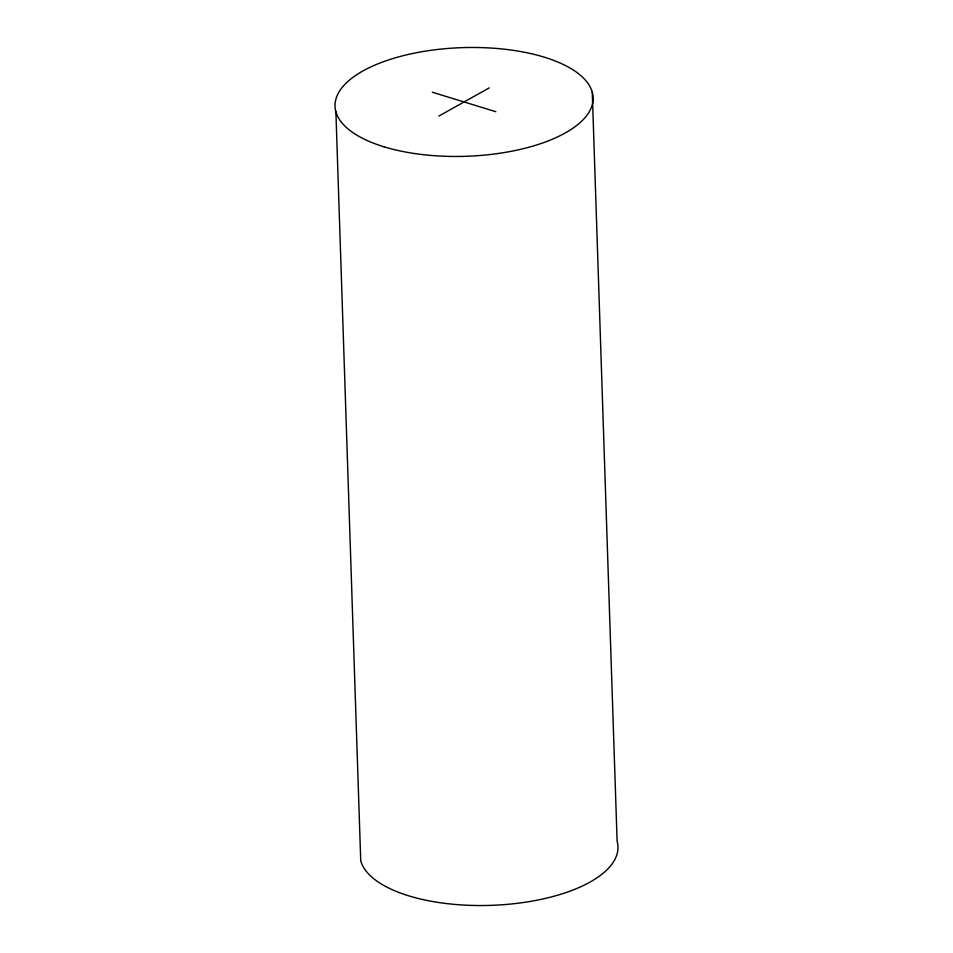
<?xml version="1.0" encoding="UTF-8"?>
<svg xmlns="http://www.w3.org/2000/svg" width="953" height="953" viewBox="0 0 953 953"><rect width="100%" height="100%" fill="white"/><g stroke="black" fill="none" stroke-linecap="round" stroke-linejoin="round"><path stroke-width="1.43" d="M438.88 116.052L489.27 87.879M432.293 92.215L495.858 111.715M592.266 92.215L617.115 841.285A129.108 54.357 -1.9 0 1 503.756 904.659A129.108 54.357 -1.9 0 1 360.734 860.785L335.885 111.715M383.916 146.774A129.108 54.357 -1.9 0 0 591.742 106.426A129.108 54.357 -1.9 0 0 416.568 52.701A129.108 54.357 -1.9 0 0 383.916 146.774"/></g></svg>
